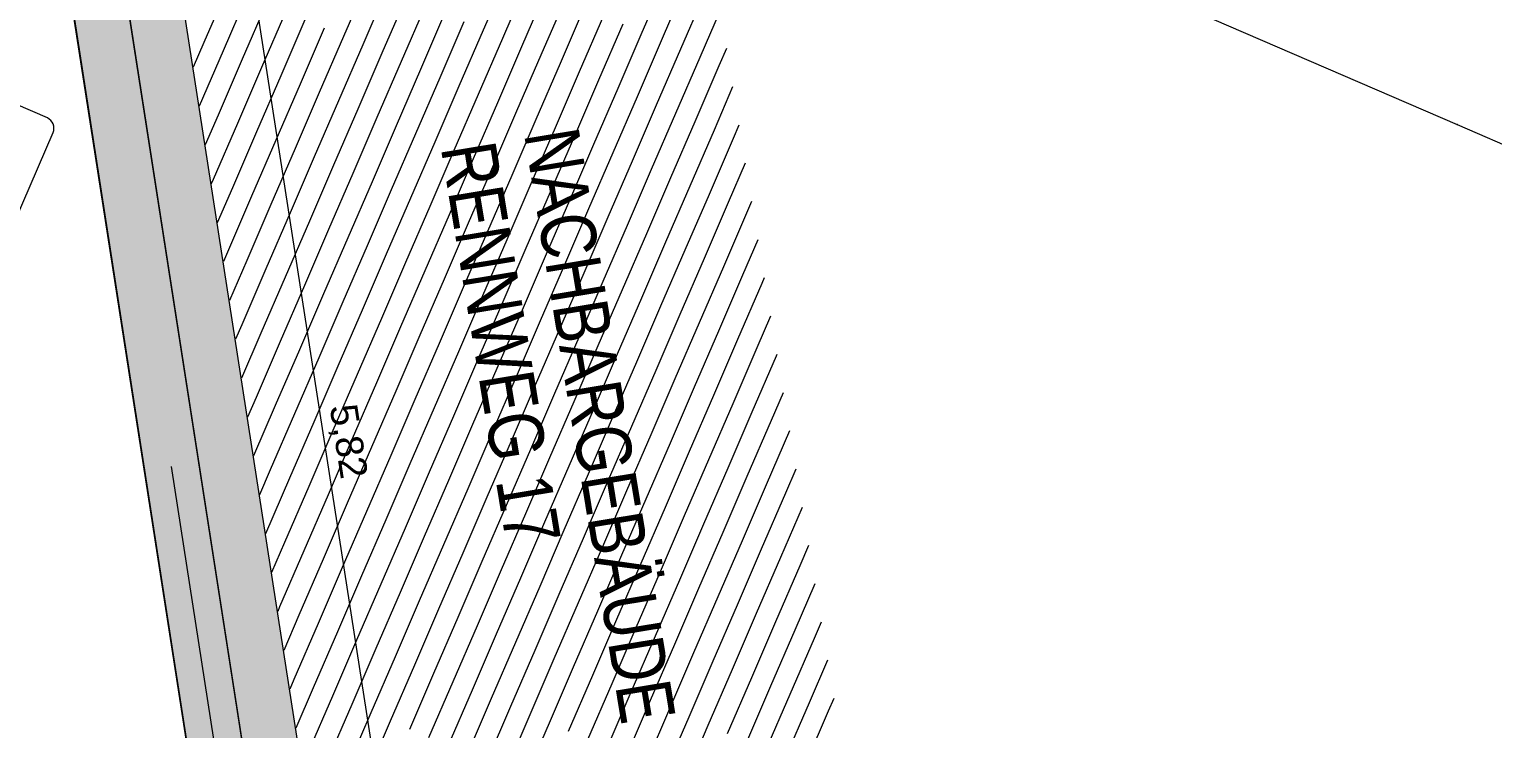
# Model space of a CAD drawing. Header units: millimetres. Extents: x 12535370 to 12575737, y 356204400 to 356234587.
# Drawn here: x 12556369 to 12561697, y 356209075 to 356211622 of the extents above; entities that cross this region are included whole.
import ezdxf
from ezdxf.enums import TextEntityAlignment as Align

# ---------------------------------------------------------------- set-up
doc = ezdxf.new("R2010")
doc.units = ezdxf.units.MM
doc.header["$MEASUREMENT"] = 0
doc.linetypes.add('Dot & Dashed', pattern=[6702.78, 3527.78, -1763.89, 0, -1411.11])
for name, color, linetype in [('New_015 Innenwände', 7, 'Continuous'), ('New_035 Decken', 7, 'Continuous'), ('New_080 Raumdefinitionen', 7, 'Continuous'), ('New_290 Raster _ Achsen', 7, 'Continuous'), ('New_GRUNDSTÜCKSGRENZE', 7, 'Continuous')]:
    doc.layers.add(name, color=color, linetype=linetype)
for name, color, linetype, lineweight in [('New_015 Innenwände_Pen_No__1', 7, 'Continuous', 13), ('New_015 Innenwände_Pen_No__3', 7, 'Continuous', 18), ('New_035 Decken_Pen_No__1', 7, 'Continuous', 13), ('New_065 Möbel Einrichtung_Pen_No__31', 7, 'Continuous', 13), ('New_255 Plangrafiken_Pen_No__1', 7, 'Continuous', 13), ('New_255 Plangrafiken_Pen_No__39', 8, 'Continuous', 13), ('New_290 Raster _ Achsen_Pen_No__108', 7, 'Continuous', 13), ('New_GRUNDSTÜCKSGRENZE_Pen_No__1', 7, 'Continuous', 13)]:
    doc.layers.add(name, color=color, linetype=linetype, lineweight=lineweight)
doc.styles.add('GENERATED_STYLE_1', font='arial.ttf')
doc.styles.add('GENERATED_STYLE_2', font='arial.ttf', dxfattribs={"width": 0.8})
doc.dimstyles.new('GENERATED_STYLE__1', dxfattribs={"dimtxt": 125, "dimasz": 47.5, "dimexe": 0.18, "dimexo": 2, "dimgap": 0, "dimtad": 1, "dimlfac": 0.001, "dimzin": 0, "dimdsep": 46, "dimtxsty": 'GENERATED_STYLE_1', "dimblk": 'ARROWHEAD_2', "dimblk1": 'ARROWHEAD_2', "dimblk2": 'ARROWHEAD_2', "dimcen": 0.09, "dimclrd": 7, "dimclre": 7, "dimclrt": 7, "dimadec": 0, "dimazin": 0, "dimtfac": 1, "dimtdec": 4, "dimtmove": 0, "dimatfit": 3, "dimfxl": 1, "dimtolj": 1, "dimtzin": 0, "dimarcsym": 0})
doc.dimstyles.new('GENERATED_STYLE__2', dxfattribs={"dimtxt": 100, "dimasz": 47.5, "dimexe": 0.18, "dimexo": 2, "dimgap": 0, "dimtad": 1, "dimlfac": 0.001, "dimzin": 0, "dimdsep": 46, "dimtxsty": 'GENERATED_STYLE_1', "dimblk": 'ARROWHEAD_2', "dimblk1": 'ARROWHEAD_2', "dimblk2": 'ARROWHEAD_2', "dimcen": 0.09, "dimclrd": 7, "dimclre": 7, "dimclrt": 7, "dimadec": 0, "dimazin": 0, "dimtfac": 1, "dimtdec": 4, "dimtmove": 0, "dimatfit": 3, "dimfxl": 1, "dimtolj": 1, "dimtzin": 0, "dimarcsym": 0})

# ---------------------------------------------------------------- blocks, each defined once
blk = doc.blocks.new('*X12', base_point=(12240439.2, 356160438.4))
at = {"layer": 'New_255 Plangrafiken_Pen_No__39', "color": 8, "linetype": 'Continuous', "lineweight": 13}
for p, q in [((12558109.1, 356211821.9), (12558021, 356211618)), ((12558109.1, 356211821.9), (12558021, 356211618)), ((12558687.6, 356211814), (12558599.5, 356211610.1)), ((12558687.6, 356211814), (12558599.5, 356211610.1)), ((12557092.3, 356211777.3), (12557004.2, 356211573.4)), ((12557092.3, 356211777.3), (12557004.2, 356211573.4)), ((12557600.7, 356211799.6), (12557512.6, 356211595.7)), ((12557600.7, 356211799.6), (12557512.6, 356211595.7)), ((12557670.8, 356211769.3), (12557582.7, 356211565.4)), ((12557670.8, 356211769.3), (12557582.7, 356211565.4)), ((12558179.2, 356211791.7), (12558091.1, 356211587.8)), ((12558179.2, 356211791.7), (12558091.1, 356211587.8)), ((12558249.2, 356211761.4), (12558161.1, 356211557.5)), ((12558249.2, 356211761.4), (12558161.1, 356211557.5)), ((12558757.6, 356211783.8), (12558669.6, 356211579.8)), ((12558757.6, 356211783.8), (12558669.6, 356211579.8)), ((12557162.3, 356211747), (12557074.3, 356211543.1)), ((12557162.3, 356211747), (12557074.3, 356211543.1)), ((12557232.4, 356211716.7), (12557144.3, 356211512.8)), ((12557232.4, 356211716.7), (12557144.3, 356211512.8)), ((12557740.8, 356211739.1), (12557652.7, 356211535.2)), ((12557740.8, 356211739.1), (12557652.7, 356211535.2)), ((12557810.9, 356211708.8), (12557722.8, 356211504.9)), ((12557810.9, 356211708.8), (12557722.8, 356211504.9)), ((12558319.3, 356211731.2), (12558231.2, 356211527.2)), ((12558319.3, 356211731.2), (12558231.2, 356211527.2)), ((12558827.7, 356211753.5), (12558739.6, 356211549.6)), ((12558827.7, 356211753.5), (12558739.6, 356211549.6)), ((12557302.5, 356211686.5), (12557214.4, 356211482.6)), ((12557302.5, 356211686.5), (12557214.4, 356211482.6)), ((12557372.5, 356211656.2), (12557284.4, 356211452.3)), ((12557372.5, 356211656.2), (12557284.4, 356211452.3)), ((12557880.9, 356211678.6), (12557792.8, 356211474.7)), ((12557880.9, 356211678.6), (12557792.8, 356211474.7)), ((12558389.3, 356211700.9), (12558301.3, 356211497)), ((12558389.3, 356211700.9), (12558301.3, 356211497)), ((12558459.4, 356211670.6), (12558371.3, 356211466.7)), ((12558459.4, 356211670.6), (12558371.3, 356211466.7)), ((12558883.6, 356211690.5), (12558809.7, 356211519.3)), ((12558883.6, 356211690.5), (12558809.7, 356211519.3)), ((12557442.6, 356211626), (12557354.5, 356211422.1)), ((12557442.6, 356211626), (12557354.5, 356211422.1)), ((12557951, 356211648.3), (12557862.9, 356211444.4)), ((12557951, 356211648.3), (12557862.9, 356211444.4)), ((12558021, 356211618), (12557932.9, 356211414.1)), ((12558021, 356211618), (12557932.9, 356211414.1)), ((12558529.4, 356211640.4), (12558441.4, 356211436.5)), ((12558529.4, 356211640.4), (12558441.4, 356211436.5)), ((12558599.5, 356211610.1), (12558511.4, 356211406.2)), ((12558599.5, 356211610.1), (12558511.4, 356211406.2)), ((12557004.2, 356211573.4), (12556965.5, 356211483.8)), ((12557004.2, 356211573.4), (12556965.5, 356211483.8)), ((12557512.6, 356211595.7), (12557424.5, 356211391.8)), ((12557512.6, 356211595.7), (12557424.5, 356211391.8)), ((12557582.7, 356211565.4), (12557494.6, 356211361.5)), ((12557582.7, 356211565.4), (12557494.6, 356211361.5)), ((12558091.1, 356211587.8), (12558003, 356211383.9)), ((12558091.1, 356211587.8), (12558003, 356211383.9)), ((12558161.1, 356211557.5), (12558073.1, 356211353.6)), ((12558161.1, 356211557.5), (12558073.1, 356211353.6)), ((12558669.6, 356211579.8), (12558581.5, 356211375.9)), ((12558669.6, 356211579.8), (12558581.5, 356211375.9)), ((12558739.6, 356211549.6), (12558651.5, 356211345.7)), ((12558739.6, 356211549.6), (12558651.5, 356211345.7)), ((12558906.6, 356211551.3), (12558879.7, 356211489.1)), ((12558906.6, 356211551.3), (12558879.7, 356211489.1)), ((12557074.3, 356211543.1), (12556987.5, 356211342.2)), ((12557074.3, 356211543.1), (12556987.5, 356211342.2)), ((12557144.3, 356211512.8), (12557056.2, 356211308.9)), ((12557144.3, 356211512.8), (12557056.2, 356211308.9)), ((12557652.7, 356211535.2), (12557564.6, 356211331.3)), ((12557652.7, 356211535.2), (12557564.6, 356211331.3)), ((12557722.8, 356211504.9), (12557634.7, 356211301)), ((12557722.8, 356211504.9), (12557634.7, 356211301)), ((12558231.2, 356211527.2), (12558143.1, 356211323.3)), ((12558231.2, 356211527.2), (12558143.1, 356211323.3)), ((12558301.3, 356211497), (12558213.2, 356211293.1)), ((12558301.3, 356211497), (12558213.2, 356211293.1)), ((12558809.7, 356211519.3), (12558721.6, 356211315.4)), ((12558809.7, 356211519.3), (12558721.6, 356211315.4)), ((12557214.4, 356211482.6), (12557126.3, 356211278.7)), ((12557214.4, 356211482.6), (12557126.3, 356211278.7)), ((12557284.4, 356211452.3), (12557196.3, 356211248.4)), ((12557284.4, 356211452.3), (12557196.3, 356211248.4)), ((12557792.8, 356211474.7), (12557704.8, 356211270.7)), ((12557792.8, 356211474.7), (12557704.8, 356211270.7)), ((12557862.9, 356211444.4), (12557774.8, 356211240.5)), ((12557862.9, 356211444.4), (12557774.8, 356211240.5)), ((12558371.3, 356211466.7), (12558283.2, 356211262.8)), ((12558371.3, 356211466.7), (12558283.2, 356211262.8)), ((12558879.7, 356211489.1), (12558791.6, 356211285.2)), ((12558879.7, 356211489.1), (12558791.6, 356211285.2)), ((12557354.5, 356211422.1), (12557266.4, 356211218.1)), ((12557354.5, 356211422.1), (12557266.4, 356211218.1)), ((12557424.5, 356211391.8), (12557336.4, 356211187.9)), ((12557424.5, 356211391.8), (12557336.4, 356211187.9)), ((12557932.9, 356211414.1), (12557844.9, 356211210.2)), ((12557932.9, 356211414.1), (12557844.9, 356211210.2)), ((12558003, 356211383.9), (12557914.9, 356211180)), ((12558003, 356211383.9), (12557914.9, 356211180)), ((12558441.4, 356211436.5), (12558353.3, 356211232.6)), ((12558441.4, 356211436.5), (12558353.3, 356211232.6)), ((12558511.4, 356211406.2), (12558423.3, 356211202.3)), ((12558511.4, 356211406.2), (12558423.3, 356211202.3)), ((12558929.6, 356211412.1), (12558861.7, 356211254.9)), ((12558929.6, 356211412.1), (12558861.7, 356211254.9)), ((12557494.6, 356211361.5), (12557406.5, 356211157.6)), ((12557494.6, 356211361.5), (12557406.5, 356211157.6)), ((12557564.6, 356211331.3), (12557476.6, 356211127.4)), ((12557564.6, 356211331.3), (12557476.6, 356211127.4)), ((12558073.1, 356211353.6), (12557985, 356211149.7)), ((12558073.1, 356211353.6), (12557985, 356211149.7)), ((12558581.5, 356211375.9), (12558493.4, 356211172)), ((12558581.5, 356211375.9), (12558493.4, 356211172)), ((12558651.5, 356211345.7), (12558563.4, 356211141.8)), ((12558651.5, 356211345.7), (12558563.4, 356211141.8)), ((12557056.2, 356211308.9), (12557009.5, 356211200.7)), ((12557056.2, 356211308.9), (12557009.5, 356211200.7)), ((12557126.3, 356211278.7), (12557038.2, 356211074.8)), ((12557126.3, 356211278.7), (12557038.2, 356211074.8)), ((12557634.7, 356211301), (12557546.6, 356211097.1)), ((12557634.7, 356211301), (12557546.6, 356211097.1)), ((12558143.1, 356211323.3), (12558055, 356211119.4)), ((12558143.1, 356211323.3), (12558055, 356211119.4)), ((12558213.2, 356211293.1), (12558125.1, 356211089.2)), ((12558213.2, 356211293.1), (12558125.1, 356211089.2)), ((12558721.6, 356211315.4), (12558633.5, 356211111.5)), ((12558721.6, 356211315.4), (12558633.5, 356211111.5)), ((12558791.6, 356211285.2), (12558703.5, 356211081.2)), ((12558791.6, 356211285.2), (12558703.5, 356211081.2)), ((12557196.3, 356211248.4), (12557108.3, 356211044.5)), ((12557196.3, 356211248.4), (12557108.3, 356211044.5)), ((12557704.8, 356211270.7), (12557616.7, 356211066.8)), ((12557704.8, 356211270.7), (12557616.7, 356211066.8)), ((12557774.8, 356211240.5), (12557686.7, 356211036.6)), ((12557774.8, 356211240.5), (12557686.7, 356211036.6)), ((12558283.2, 356211262.8), (12558195.1, 356211058.9)), ((12558283.2, 356211262.8), (12558195.1, 356211058.9)), ((12558353.3, 356211232.6), (12558265.2, 356211028.6)), ((12558353.3, 356211232.6), (12558265.2, 356211028.6)), ((12558861.7, 356211254.9), (12558773.6, 356211051)), ((12558861.7, 356211254.9), (12558773.6, 356211051)), ((12558931.7, 356211224.6), (12558843.7, 356211020.7)), ((12558931.7, 356211224.6), (12558843.7, 356211020.7)), ((12558952.6, 356211272.9), (12558931.7, 356211224.6)), ((12558952.6, 356211272.9), (12558931.7, 356211224.6)), ((12557266.4, 356211218.1), (12557178.3, 356211014.2)), ((12557266.4, 356211218.1), (12557178.3, 356211014.2)), ((12557336.4, 356211187.9), (12557248.4, 356210984)), ((12557336.4, 356211187.9), (12557248.4, 356210984)), ((12557844.9, 356211210.2), (12557756.8, 356211006.3)), ((12557844.9, 356211210.2), (12557756.8, 356211006.3)), ((12557914.9, 356211180), (12557826.8, 356210976)), ((12557914.9, 356211180), (12557826.8, 356210976)), ((12558423.3, 356211202.3), (12558335.2, 356210998.4)), ((12558423.3, 356211202.3), (12558335.2, 356210998.4)), ((12558493.4, 356211172), (12558405.3, 356210968.1)), ((12558493.4, 356211172), (12558405.3, 356210968.1)), ((12557406.5, 356211157.6), (12557318.4, 356210953.7)), ((12557406.5, 356211157.6), (12557318.4, 356210953.7)), ((12557476.6, 356211127.4), (12557388.5, 356210923.4)), ((12557476.6, 356211127.4), (12557388.5, 356210923.4)), ((12557985, 356211149.7), (12557896.9, 356210945.8)), ((12557985, 356211149.7), (12557896.9, 356210945.8)), ((12558055, 356211119.4), (12557966.9, 356210915.5)), ((12558055, 356211119.4), (12557966.9, 356210915.5)), ((12558563.4, 356211141.8), (12558475.4, 356210937.9)), ((12558563.4, 356211141.8), (12558475.4, 356210937.9)), ((12558975.6, 356211133.7), (12558913.7, 356210990.5)), ((12558975.6, 356211133.7), (12558913.7, 356210990.5)), ((12557038.2, 356211074.8), (12557031.4, 356211059.1)), ((12557038.2, 356211074.8), (12557031.4, 356211059.1)), ((12557546.6, 356211097.1), (12557458.5, 356210893.2)), ((12557546.6, 356211097.1), (12557458.5, 356210893.2)), ((12557616.7, 356211066.8), (12557528.6, 356210862.9)), ((12557616.7, 356211066.8), (12557528.6, 356210862.9)), ((12558125.1, 356211089.2), (12558037, 356210885.3)), ((12558125.1, 356211089.2), (12558037, 356210885.3)), ((12558633.5, 356211111.5), (12558545.4, 356210907.6)), ((12558633.5, 356211111.5), (12558545.4, 356210907.6)), ((12558703.5, 356211081.2), (12558615.5, 356210877.3)), ((12558703.5, 356211081.2), (12558615.5, 356210877.3)), ((12557108.3, 356211044.5), (12557053.4, 356210917.5)), ((12557108.3, 356211044.5), (12557053.4, 356210917.5)), ((12557178.3, 356211014.2), (12557090.2, 356210810.3)), ((12557178.3, 356211014.2), (12557090.2, 356210810.3)), ((12557686.7, 356211036.6), (12557598.6, 356210832.7)), ((12557686.7, 356211036.6), (12557598.6, 356210832.7)), ((12558195.1, 356211058.9), (12558107, 356210855)), ((12558195.1, 356211058.9), (12558107, 356210855)), ((12558265.2, 356211028.6), (12558177.1, 356210824.7)), ((12558265.2, 356211028.6), (12558177.1, 356210824.7)), ((12558773.6, 356211051), (12558685.5, 356210847.1)), ((12558773.6, 356211051), (12558685.5, 356210847.1)), ((12558843.7, 356211020.7), (12558755.6, 356210816.8)), ((12558843.7, 356211020.7), (12558755.6, 356210816.8)), ((12557248.4, 356210984), (12557160.3, 356210780.1)), ((12557248.4, 356210984), (12557160.3, 356210780.1)), ((12557756.8, 356211006.3), (12557668.7, 356210802.4)), ((12557756.8, 356211006.3), (12557668.7, 356210802.4)), ((12557826.8, 356210976), (12557738.7, 356210772.1)), ((12557826.8, 356210976), (12557738.7, 356210772.1)), ((12558335.2, 356210998.4), (12558247.2, 356210794.5)), ((12558335.2, 356210998.4), (12558247.2, 356210794.5)), ((12558405.3, 356210968.1), (12558317.2, 356210764.2)), ((12558405.3, 356210968.1), (12558317.2, 356210764.2)), ((12558913.7, 356210990.5), (12558825.6, 356210786.5)), ((12558913.7, 356210990.5), (12558825.6, 356210786.5)), ((12558983.8, 356210960.2), (12558895.7, 356210756.3)), ((12558983.8, 356210960.2), (12558895.7, 356210756.3)), ((12558998.6, 356210994.5), (12558983.8, 356210960.2)), ((12558998.6, 356210994.5), (12558983.8, 356210960.2)), ((12557318.4, 356210953.7), (12557230.3, 356210749.8)), ((12557318.4, 356210953.7), (12557230.3, 356210749.8)), ((12557388.5, 356210923.4), (12557300.4, 356210719.5)), ((12557388.5, 356210923.4), (12557300.4, 356210719.5)), ((12557896.9, 356210945.8), (12557808.8, 356210741.9)), ((12557896.9, 356210945.8), (12557808.8, 356210741.9)), ((12557966.9, 356210915.5), (12557878.9, 356210711.6)), ((12557966.9, 356210915.5), (12557878.9, 356210711.6)), ((12558475.4, 356210937.9), (12558387.3, 356210733.9)), ((12558475.4, 356210937.9), (12558387.3, 356210733.9)), ((12558545.4, 356210907.6), (12558457.3, 356210703.7)), ((12558545.4, 356210907.6), (12558457.3, 356210703.7)), ((12557458.5, 356210893.2), (12557370.4, 356210689.3)), ((12557458.5, 356210893.2), (12557370.4, 356210689.3)), ((12557528.6, 356210862.9), (12557440.5, 356210659)), ((12557528.6, 356210862.9), (12557440.5, 356210659)), ((12558037, 356210885.3), (12557948.9, 356210681.3)), ((12558037, 356210885.3), (12557948.9, 356210681.3)), ((12558107, 356210855), (12558019, 356210651.1)), ((12558107, 356210855), (12558019, 356210651.1)), ((12558615.5, 356210877.3), (12558527.4, 356210673.4)), ((12558615.5, 356210877.3), (12558527.4, 356210673.4)), ((12559021.6, 356210855.3), (12558965.7, 356210726)), ((12559021.6, 356210855.3), (12558965.7, 356210726)), ((12557090.2, 356210810.3), (12557075.4, 356210776)), ((12557090.2, 356210810.3), (12557075.4, 356210776)), ((12557598.6, 356210832.7), (12557510.5, 356210628.7)), ((12557598.6, 356210832.7), (12557510.5, 356210628.7)), ((12557668.7, 356210802.4), (12557580.6, 356210598.5)), ((12557668.7, 356210802.4), (12557580.6, 356210598.5)), ((12558177.1, 356210824.7), (12558089, 356210620.8)), ((12558177.1, 356210824.7), (12558089, 356210620.8)), ((12558685.5, 356210847.1), (12558597.4, 356210643.2)), ((12558685.5, 356210847.1), (12558597.4, 356210643.2)), ((12558755.6, 356210816.8), (12558667.5, 356210612.9)), ((12558755.6, 356210816.8), (12558667.5, 356210612.9)), ((12557160.3, 356210780.1), (12557097.4, 356210634.4)), ((12557160.3, 356210780.1), (12557097.4, 356210634.4)), ((12557230.3, 356210749.8), (12557142.2, 356210545.9)), ((12557230.3, 356210749.8), (12557142.2, 356210545.9)), ((12557738.7, 356210772.1), (12557650.7, 356210568.2)), ((12557738.7, 356210772.1), (12557650.7, 356210568.2)), ((12558247.2, 356210794.5), (12558159.1, 356210590.6)), ((12558247.2, 356210794.5), (12558159.1, 356210590.6)), ((12558317.2, 356210764.2), (12558229.1, 356210560.3)), ((12558317.2, 356210764.2), (12558229.1, 356210560.3)), ((12558825.6, 356210786.5), (12558737.5, 356210582.6)), ((12558825.6, 356210786.5), (12558737.5, 356210582.6)), ((12558895.7, 356210756.3), (12558807.6, 356210552.4)), ((12558895.7, 356210756.3), (12558807.6, 356210552.4)), ((12557300.4, 356210719.5), (12557212.3, 356210515.6)), ((12557300.4, 356210719.5), (12557212.3, 356210515.6)), ((12557808.8, 356210741.9), (12557720.7, 356210538)), ((12557808.8, 356210741.9), (12557720.7, 356210538)), ((12557878.9, 356210711.6), (12557790.8, 356210507.7)), ((12557878.9, 356210711.6), (12557790.8, 356210507.7)), ((12558387.3, 356210733.9), (12558299.2, 356210530)), ((12558387.3, 356210733.9), (12558299.2, 356210530)), ((12558457.3, 356210703.7), (12558369.2, 356210499.8)), ((12558457.3, 356210703.7), (12558369.2, 356210499.8)), ((12558965.7, 356210726), (12558877.6, 356210522.1)), ((12558965.7, 356210726), (12558877.6, 356210522.1)), ((12559035.8, 356210695.8), (12558947.7, 356210491.8)), ((12559035.8, 356210695.8), (12558947.7, 356210491.8)), ((12559044.6, 356210716.1), (12559035.8, 356210695.8)), ((12559044.6, 356210716.1), (12559035.8, 356210695.8)), ((12557370.4, 356210689.3), (12557282.4, 356210485.4)), ((12557370.4, 356210689.3), (12557282.4, 356210485.4)), ((12557440.5, 356210659), (12557352.4, 356210455.1)), ((12557440.5, 356210659), (12557352.4, 356210455.1)), ((12557948.9, 356210681.3), (12557860.8, 356210477.4)), ((12557948.9, 356210681.3), (12557860.8, 356210477.4)), ((12558019, 356210651.1), (12557930.9, 356210447.2)), ((12558019, 356210651.1), (12557930.9, 356210447.2)), ((12558527.4, 356210673.4), (12558439.3, 356210469.5)), ((12558527.4, 356210673.4), (12558439.3, 356210469.5)), ((12558597.4, 356210643.2), (12558509.3, 356210439.2)), ((12558597.4, 356210643.2), (12558509.3, 356210439.2)), ((12557510.5, 356210628.7), (12557422.5, 356210424.8)), ((12557510.5, 356210628.7), (12557422.5, 356210424.8)), ((12557580.6, 356210598.5), (12557492.5, 356210394.6)), ((12557580.6, 356210598.5), (12557492.5, 356210394.6)), ((12558089, 356210620.8), (12558000.9, 356210416.9)), ((12558089, 356210620.8), (12558000.9, 356210416.9)), ((12558159.1, 356210590.6), (12558071, 356210386.6)), ((12558159.1, 356210590.6), (12558071, 356210386.6)), ((12558667.5, 356210612.9), (12558579.4, 356210409)), ((12558667.5, 356210612.9), (12558579.4, 356210409)), ((12557142.2, 356210545.9), (12557119.3, 356210492.9)), ((12557142.2, 356210545.9), (12557119.3, 356210492.9)), ((12557650.7, 356210568.2), (12557562.6, 356210364.3)), ((12557650.7, 356210568.2), (12557562.6, 356210364.3)), ((12557720.7, 356210538), (12557632.6, 356210334)), ((12557720.7, 356210538), (12557632.6, 356210334)), ((12558229.1, 356210560.3), (12558141, 356210356.4)), ((12558229.1, 356210560.3), (12558141, 356210356.4)), ((12558737.5, 356210582.6), (12558649.5, 356210378.7)), ((12558737.5, 356210582.6), (12558649.5, 356210378.7)), ((12558807.6, 356210552.4), (12558719.5, 356210348.5)), ((12558807.6, 356210552.4), (12558719.5, 356210348.5)), ((12559067.6, 356210576.9), (12559017.8, 356210461.6)), ((12559067.6, 356210576.9), (12559017.8, 356210461.6)), ((12557212.3, 356210515.6), (12557141.3, 356210351.3)), ((12557212.3, 356210515.6), (12557141.3, 356210351.3)), ((12557282.4, 356210485.4), (12557194.3, 356210281.4)), ((12557282.4, 356210485.4), (12557194.3, 356210281.4)), ((12557790.8, 356210507.7), (12557702.7, 356210303.8)), ((12557790.8, 356210507.7), (12557702.7, 356210303.8)), ((12558299.2, 356210530), (12558211.1, 356210326.1)), ((12558299.2, 356210530), (12558211.1, 356210326.1)), ((12558369.2, 356210499.8), (12558281.1, 356210295.9)), ((12558369.2, 356210499.8), (12558281.1, 356210295.9)), ((12558877.6, 356210522.1), (12558789.6, 356210318.2)), ((12558877.6, 356210522.1), (12558789.6, 356210318.2)), ((12558947.7, 356210491.8), (12558859.6, 356210287.9)), ((12558947.7, 356210491.8), (12558859.6, 356210287.9)), ((12557352.4, 356210455.1), (12557264.3, 356210251.2)), ((12557352.4, 356210455.1), (12557264.3, 356210251.2)), ((12557422.5, 356210424.8), (12557334.4, 356210220.9)), ((12557422.5, 356210424.8), (12557334.4, 356210220.9)), ((12557860.8, 356210477.4), (12557772.7, 356210273.5)), ((12557860.8, 356210477.4), (12557772.7, 356210273.5)), ((12557930.9, 356210447.2), (12557842.8, 356210243.3)), ((12557930.9, 356210447.2), (12557842.8, 356210243.3)), ((12558439.3, 356210469.5), (12558351.2, 356210265.6)), ((12558439.3, 356210469.5), (12558351.2, 356210265.6)), ((12558509.3, 356210439.2), (12558421.3, 356210235.3)), ((12558509.3, 356210439.2), (12558421.3, 356210235.3)), ((12559017.8, 356210461.6), (12558929.7, 356210257.7)), ((12559017.8, 356210461.6), (12558929.7, 356210257.7)), ((12559087.8, 356210431.3), (12558999.7, 356210227.4)), ((12559087.8, 356210431.3), (12558999.7, 356210227.4)), ((12559090.6, 356210437.7), (12559087.8, 356210431.3)), ((12559090.6, 356210437.7), (12559087.8, 356210431.3)), ((12557492.5, 356210394.6), (12557404.4, 356210190.7)), ((12557492.5, 356210394.6), (12557404.4, 356210190.7)), ((12558000.9, 356210416.9), (12557912.8, 356210213)), ((12558000.9, 356210416.9), (12557912.8, 356210213)), ((12558071, 356210386.6), (12557982.9, 356210182.7)), ((12558071, 356210386.6), (12557982.9, 356210182.7)), ((12558579.4, 356210409), (12558491.3, 356210205.1)), ((12558579.4, 356210409), (12558491.3, 356210205.1)), ((12558649.5, 356210378.7), (12558561.4, 356210174.8)), ((12558649.5, 356210378.7), (12558561.4, 356210174.8)), ((12557562.6, 356210364.3), (12557474.5, 356210160.4)), ((12557562.6, 356210364.3), (12557474.5, 356210160.4)), ((12557632.6, 356210334), (12557544.5, 356210130.1)), ((12557632.6, 356210334), (12557544.5, 356210130.1)), ((12558141, 356210356.4), (12558053, 356210152.5)), ((12558141, 356210356.4), (12558053, 356210152.5)), ((12558211.1, 356210326.1), (12558123, 356210122.2)), ((12558211.1, 356210326.1), (12558123, 356210122.2)), ((12558719.5, 356210348.5), (12558631.4, 356210144.5)), ((12558719.5, 356210348.5), (12558631.4, 356210144.5)), ((12558789.6, 356210318.2), (12558701.5, 356210114.3)), ((12558789.6, 356210318.2), (12558701.5, 356210114.3)), ((12557194.3, 356210281.4), (12557163.3, 356210209.7)), ((12557194.3, 356210281.4), (12557163.3, 356210209.7)), ((12557702.7, 356210303.8), (12557614.6, 356210099.9)), ((12557702.7, 356210303.8), (12557614.6, 356210099.9)), ((12557772.7, 356210273.5), (12557684.6, 356210069.6)), ((12557772.7, 356210273.5), (12557684.6, 356210069.6)), ((12558281.1, 356210295.9), (12558193.1, 356210091.9)), ((12558281.1, 356210295.9), (12558193.1, 356210091.9)), ((12558351.2, 356210265.6), (12558263.1, 356210061.7)), ((12558351.2, 356210265.6), (12558263.1, 356210061.7)), ((12558859.6, 356210287.9), (12558771.5, 356210084)), ((12558859.6, 356210287.9), (12558771.5, 356210084)), ((12559113.6, 356210298.5), (12559069.8, 356210197.1)), ((12559113.6, 356210298.5), (12559069.8, 356210197.1)), ((12557264.3, 356210251.2), (12557185.3, 356210068.2)), ((12557264.3, 356210251.2), (12557185.3, 356210068.2)), ((12557334.4, 356210220.9), (12557246.3, 356210017)), ((12557334.4, 356210220.9), (12557246.3, 356210017)), ((12557842.8, 356210243.3), (12557754.7, 356210039.3)), ((12557842.8, 356210243.3), (12557754.7, 356210039.3)), ((12557912.8, 356210213), (12557824.8, 356210009.1)), ((12557912.8, 356210213), (12557824.8, 356210009.1)), ((12558421.3, 356210235.3), (12558333.2, 356210031.4)), ((12558421.3, 356210235.3), (12558333.2, 356210031.4)), ((12558929.7, 356210257.7), (12558841.6, 356210053.8)), ((12558929.7, 356210257.7), (12558841.6, 356210053.8)), ((12558999.7, 356210227.4), (12558911.6, 356210023.5)), ((12558999.7, 356210227.4), (12558911.6, 356210023.5)), ((12557404.4, 356210190.7), (12557316.3, 356209986.7)), ((12557404.4, 356210190.7), (12557316.3, 356209986.7)), ((12557474.5, 356210160.4), (12557386.4, 356209956.5)), ((12557474.5, 356210160.4), (12557386.4, 356209956.5)), ((12557982.9, 356210182.7), (12557894.8, 356209978.8)), ((12557982.9, 356210182.7), (12557894.8, 356209978.8)), ((12558491.3, 356210205.1), (12558403.2, 356210001.2)), ((12558491.3, 356210205.1), (12558403.2, 356210001.2)), ((12558561.4, 356210174.8), (12558473.3, 356209970.9)), ((12558561.4, 356210174.8), (12558473.3, 356209970.9)), ((12559069.8, 356210197.1), (12558981.7, 356209993.2)), ((12559069.8, 356210197.1), (12558981.7, 356209993.2)), ((12559136.6, 356210159.3), (12559051.7, 356209963)), ((12559136.6, 356210159.3), (12559051.7, 356209963)), ((12557544.5, 356210130.1), (12557456.5, 356209926.2)), ((12557544.5, 356210130.1), (12557456.5, 356209926.2)), ((12558053, 356210152.5), (12557964.9, 356209948.6)), ((12558053, 356210152.5), (12557964.9, 356209948.6)), ((12558123, 356210122.2), (12558034.9, 356209918.3)), ((12558123, 356210122.2), (12558034.9, 356209918.3)), ((12558631.4, 356210144.5), (12558543.3, 356209940.6)), ((12558631.4, 356210144.5), (12558543.3, 356209940.6)), ((12558701.5, 356210114.3), (12558613.4, 356209910.4)), ((12558701.5, 356210114.3), (12558613.4, 356209910.4)), ((12557614.6, 356210099.9), (12557526.5, 356209896)), ((12557614.6, 356210099.9), (12557526.5, 356209896)), ((12557684.6, 356210069.6), (12557596.6, 356209865.7)), ((12557684.6, 356210069.6), (12557596.6, 356209865.7)), ((12558193.1, 356210091.9), (12558105, 356209888)), ((12558193.1, 356210091.9), (12558105, 356209888)), ((12558263.1, 356210061.7), (12558175, 356209857.8)), ((12558263.1, 356210061.7), (12558175, 356209857.8)), ((12558771.5, 356210084), (12558683.4, 356209880.1)), ((12558771.5, 356210084), (12558683.4, 356209880.1)), ((12558841.6, 356210053.8), (12558753.5, 356209849.8)), ((12558841.6, 356210053.8), (12558753.5, 356209849.8)), ((12557246.3, 356210017), (12557207.2, 356209926.6)), ((12557246.3, 356210017), (12557207.2, 356209926.6)), ((12557754.7, 356210039.3), (12557666.6, 356209835.4)), ((12557754.7, 356210039.3), (12557666.6, 356209835.4)), ((12557824.8, 356210009.1), (12557736.7, 356209805.2)), ((12557824.8, 356210009.1), (12557736.7, 356209805.2)), ((12558333.2, 356210031.4), (12558245.1, 356209827.5)), ((12558333.2, 356210031.4), (12558245.1, 356209827.5)), ((12558403.2, 356210001.2), (12558315.1, 356209797.3)), ((12558403.2, 356210001.2), (12558315.1, 356209797.3)), ((12558911.6, 356210023.5), (12558823.6, 356209819.6)), ((12558911.6, 356210023.5), (12558823.6, 356209819.6)), ((12559159.6, 356210020.1), (12559121.8, 356209932.7)), ((12559159.6, 356210020.1), (12559121.8, 356209932.7)), ((12557316.3, 356209986.7), (12557229.2, 356209785)), ((12557316.3, 356209986.7), (12557229.2, 356209785)), ((12557386.4, 356209956.5), (12557298.3, 356209752.6)), ((12557386.4, 356209956.5), (12557298.3, 356209752.6)), ((12557894.8, 356209978.8), (12557806.7, 356209774.9)), ((12557894.8, 356209978.8), (12557806.7, 356209774.9)), ((12557964.9, 356209948.6), (12557876.8, 356209744.7)), ((12557964.9, 356209948.6), (12557876.8, 356209744.7)), ((12558473.3, 356209970.9), (12558385.2, 356209767)), ((12558473.3, 356209970.9), (12558385.2, 356209767)), ((12558981.7, 356209993.2), (12558893.6, 356209789.3)), ((12558981.7, 356209993.2), (12558893.6, 356209789.3)), ((12559051.7, 356209963), (12558963.7, 356209759.1)), ((12559051.7, 356209963), (12558963.7, 356209759.1)), ((12557456.5, 356209926.2), (12557368.4, 356209722.3)), ((12557456.5, 356209926.2), (12557368.4, 356209722.3)), ((12557526.5, 356209896), (12557438.4, 356209692.1)), ((12557526.5, 356209896), (12557438.4, 356209692.1)), ((12558034.9, 356209918.3), (12557946.8, 356209714.4)), ((12558034.9, 356209918.3), (12557946.8, 356209714.4)), ((12558543.3, 356209940.6), (12558455.2, 356209736.7)), ((12558543.3, 356209940.6), (12558455.2, 356209736.7)), ((12558613.4, 356209910.4), (12558525.3, 356209706.5)), ((12558613.4, 356209910.4), (12558525.3, 356209706.5)), ((12559121.8, 356209932.7), (12559033.7, 356209728.8)), ((12559121.8, 356209932.7), (12559033.7, 356209728.8)), ((12557596.6, 356209865.7), (12557508.5, 356209661.8)), ((12557596.6, 356209865.7), (12557508.5, 356209661.8)), ((12558105, 356209888), (12558016.9, 356209684.1)), ((12558105, 356209888), (12558016.9, 356209684.1)), ((12558175, 356209857.8), (12558086.9, 356209653.9)), ((12558175, 356209857.8), (12558086.9, 356209653.9)), ((12558683.4, 356209880.1), (12558595.4, 356209676.2)), ((12558683.4, 356209880.1), (12558595.4, 356209676.2)), ((12558753.5, 356209849.8), (12558665.4, 356209645.9)), ((12558753.5, 356209849.8), (12558665.4, 356209645.9)), ((12559182.6, 356209880.9), (12559103.8, 356209698.5)), ((12559182.6, 356209880.9), (12559103.8, 356209698.5)), ((12557666.6, 356209835.4), (12557578.5, 356209631.5)), ((12557666.6, 356209835.4), (12557578.5, 356209631.5)), ((12557736.7, 356209805.2), (12557648.6, 356209601.3)), ((12557736.7, 356209805.2), (12557648.6, 356209601.3)), ((12558245.1, 356209827.5), (12558157, 356209623.6)), ((12558245.1, 356209827.5), (12558157, 356209623.6)), ((12558315.1, 356209797.3), (12558227.1, 356209593.3)), ((12558315.1, 356209797.3), (12558227.1, 356209593.3)), ((12558823.6, 356209819.6), (12558735.5, 356209615.7)), ((12558823.6, 356209819.6), (12558735.5, 356209615.7)), ((12558893.6, 356209789.3), (12558805.5, 356209585.4)), ((12558893.6, 356209789.3), (12558805.5, 356209585.4)), ((12557298.3, 356209752.6), (12557251.2, 356209643.5)), ((12557298.3, 356209752.6), (12557251.2, 356209643.5)), ((12557806.7, 356209774.9), (12557718.6, 356209571)), ((12557806.7, 356209774.9), (12557718.6, 356209571)), ((12557876.8, 356209744.7), (12557788.7, 356209540.7)), ((12557876.8, 356209744.7), (12557788.7, 356209540.7)), ((12558385.2, 356209767), (12558297.1, 356209563.1)), ((12558385.2, 356209767), (12558297.1, 356209563.1)), ((12558455.2, 356209736.7), (12558367.2, 356209532.8)), ((12558455.2, 356209736.7), (12558367.2, 356209532.8)), ((12558963.7, 356209759.1), (12558875.6, 356209555.2)), ((12558963.7, 356209759.1), (12558875.6, 356209555.2)), ((12559205.5, 356209741.7), (12559173.8, 356209668.3)), ((12559205.5, 356209741.7), (12559173.8, 356209668.3)), ((12557368.4, 356209722.3), (12557280.3, 356209518.4)), ((12557368.4, 356209722.3), (12557280.3, 356209518.4)), ((12557438.4, 356209692.1), (12557350.3, 356209488.1)), ((12557438.4, 356209692.1), (12557350.3, 356209488.1)), ((12557946.8, 356209714.4), (12557858.7, 356209510.5)), ((12557946.8, 356209714.4), (12557858.7, 356209510.5)), ((12558016.9, 356209684.1), (12557928.8, 356209480.2)), ((12558016.9, 356209684.1), (12557928.8, 356209480.2)), ((12558525.3, 356209706.5), (12558437.2, 356209502.6)), ((12558525.3, 356209706.5), (12558437.2, 356209502.6)), ((12559033.7, 356209728.8), (12558945.6, 356209524.9)), ((12559033.7, 356209728.8), (12558945.6, 356209524.9)), ((12559103.8, 356209698.5), (12559015.7, 356209494.6)), ((12559103.8, 356209698.5), (12559015.7, 356209494.6)), ((12557508.5, 356209661.8), (12557420.4, 356209457.9)), ((12557508.5, 356209661.8), (12557420.4, 356209457.9)), ((12557578.5, 356209631.5), (12557490.4, 356209427.6)), ((12557578.5, 356209631.5), (12557490.4, 356209427.6)), ((12558086.9, 356209653.9), (12557998.9, 356209450)), ((12558086.9, 356209653.9), (12557998.9, 356209450)), ((12558595.4, 356209676.2), (12558507.3, 356209472.3)), ((12558595.4, 356209676.2), (12558507.3, 356209472.3)), ((12558665.4, 356209645.9), (12558577.3, 356209442)), ((12558665.4, 356209645.9), (12558577.3, 356209442)), ((12559173.8, 356209668.3), (12559085.7, 356209464.4)), ((12559173.8, 356209668.3), (12559085.7, 356209464.4)), ((12557648.6, 356209601.3), (12557560.5, 356209397.4)), ((12557648.6, 356209601.3), (12557560.5, 356209397.4)), ((12558157, 356209623.6), (12558068.9, 356209419.7)), ((12558157, 356209623.6), (12558068.9, 356209419.7)), ((12558227.1, 356209593.3), (12558139, 356209389.4)), ((12558227.1, 356209593.3), (12558139, 356209389.4)), ((12558735.5, 356209615.7), (12558647.4, 356209411.8)), ((12558735.5, 356209615.7), (12558647.4, 356209411.8)), ((12558805.5, 356209585.4), (12558717.4, 356209381.5)), ((12558805.5, 356209585.4), (12558717.4, 356209381.5)), ((12559228.5, 356209602.5), (12559155.8, 356209434.1)), ((12559228.5, 356209602.5), (12559155.8, 356209434.1)), ((12557718.6, 356209571), (12557630.6, 356209367.1)), ((12557718.6, 356209571), (12557630.6, 356209367.1)), ((12557788.7, 356209540.7), (12557700.6, 356209336.8)), ((12557788.7, 356209540.7), (12557700.6, 356209336.8)), ((12558297.1, 356209563.1), (12558209, 356209359.2)), ((12558297.1, 356209563.1), (12558209, 356209359.2)), ((12558367.2, 356209532.8), (12558279.1, 356209328.9)), ((12558367.2, 356209532.8), (12558279.1, 356209328.9)), ((12558875.6, 356209555.2), (12558787.5, 356209351.2)), ((12558875.6, 356209555.2), (12558787.5, 356209351.2)), ((12558945.6, 356209524.9), (12558857.5, 356209321)), ((12558945.6, 356209524.9), (12558857.5, 356209321)), ((12557280.3, 356209518.4), (12557273.2, 356209501.9)), ((12557280.3, 356209518.4), (12557273.2, 356209501.9)), ((12557350.3, 356209488.1), (12557295.1, 356209360.3)), ((12557350.3, 356209488.1), (12557295.1, 356209360.3)), ((12557858.7, 356209510.5), (12557770.7, 356209306.6)), ((12557858.7, 356209510.5), (12557770.7, 356209306.6)), ((12557928.8, 356209480.2), (12557840.7, 356209276.3)), ((12557928.8, 356209480.2), (12557840.7, 356209276.3)), ((12558437.2, 356209502.6), (12558349.1, 356209298.6)), ((12558437.2, 356209502.6), (12558349.1, 356209298.6)), ((12558507.3, 356209472.3), (12558419.2, 356209268.4)), ((12558507.3, 356209472.3), (12558419.2, 356209268.4)), ((12559015.7, 356209494.6), (12558927.6, 356209290.7)), ((12559015.7, 356209494.6), (12558927.6, 356209290.7)), ((12557420.4, 356209457.9), (12557332.3, 356209254)), ((12557420.4, 356209457.9), (12557332.3, 356209254)), ((12557490.4, 356209427.6), (12557402.4, 356209223.7)), ((12557490.4, 356209427.6), (12557402.4, 356209223.7)), ((12557998.9, 356209450), (12557910.8, 356209246)), ((12557998.9, 356209450), (12557910.8, 356209246)), ((12558068.9, 356209419.7), (12557980.8, 356209215.8)), ((12558068.9, 356209419.7), (12557980.8, 356209215.8)), ((12558577.3, 356209442), (12558489.2, 356209238.1)), ((12558577.3, 356209442), (12558489.2, 356209238.1)), ((12559085.7, 356209464.4), (12558997.7, 356209260.5)), ((12559085.7, 356209464.4), (12558997.7, 356209260.5)), ((12559155.8, 356209434.1), (12559067.7, 356209230.2)), ((12559155.8, 356209434.1), (12559067.7, 356209230.2)), ((12559251.5, 356209463.3), (12559225.8, 356209403.8)), ((12559251.5, 356209463.3), (12559225.8, 356209403.8)), ((12557560.5, 356209397.4), (12557472.4, 356209193.4)), ((12557560.5, 356209397.4), (12557472.4, 356209193.4)), ((12557630.6, 356209367.1), (12557542.5, 356209163.2)), ((12557630.6, 356209367.1), (12557542.5, 356209163.2)), ((12558139, 356209389.4), (12558050.9, 356209185.5)), ((12558139, 356209389.4), (12558050.9, 356209185.5)), ((12558209, 356209359.2), (12558120.9, 356209155.3)), ((12558209, 356209359.2), (12558120.9, 356209155.3)), ((12558647.4, 356209411.8), (12558559.3, 356209207.9)), ((12558647.4, 356209411.8), (12558559.3, 356209207.9)), ((12558717.4, 356209381.5), (12558629.3, 356209177.6)), ((12558717.4, 356209381.5), (12558629.3, 356209177.6)), ((12559225.8, 356209403.8), (12559137.8, 356209199.9)), ((12559225.8, 356209403.8), (12559137.8, 356209199.9)), ((12557700.6, 356209336.8), (12557612.5, 356209132.9)), ((12557700.6, 356209336.8), (12557612.5, 356209132.9)), ((12557770.7, 356209306.6), (12557682.6, 356209102.7)), ((12557770.7, 356209306.6), (12557682.6, 356209102.7)), ((12558279.1, 356209328.9), (12558191, 356209125)), ((12558279.1, 356209328.9), (12558191, 356209125)), ((12558787.5, 356209351.2), (12558699.4, 356209147.3)), ((12558787.5, 356209351.2), (12558699.4, 356209147.3)), ((12558857.5, 356209321), (12558769.5, 356209117.1)), ((12558857.5, 356209321), (12558769.5, 356209117.1)), ((12559274.5, 356209324.1), (12559207.8, 356209169.7)), ((12559274.5, 356209324.1), (12559207.8, 356209169.7)), ((12557332.3, 356209254), (12557317.1, 356209218.8)), ((12557332.3, 356209254), (12557317.1, 356209218.8)), ((12557840.7, 356209276.3), (12557752.6, 356209072.4)), ((12557840.7, 356209276.3), (12557752.6, 356209072.4)), ((12558349.1, 356209298.6), (12558261, 356209094.7)), ((12558349.1, 356209298.6), (12558261, 356209094.7)), ((12558419.2, 356209268.4), (12558331.1, 356209064.5)), ((12558419.2, 356209268.4), (12558331.1, 356209064.5)), ((12558927.6, 356209290.7), (12558839.5, 356209086.8)), ((12558927.6, 356209290.7), (12558839.5, 356209086.8)), ((12558997.7, 356209260.5), (12558909.6, 356209056.5)), ((12558997.7, 356209260.5), (12558909.6, 356209056.5)), ((12557402.4, 356209223.7), (12557339.1, 356209077.2)), ((12557402.4, 356209223.7), (12557339.1, 356209077.2)), ((12557910.8, 356209246), (12557822.7, 356209042.1)), ((12557910.8, 356209246), (12557822.7, 356209042.1)), ((12557980.8, 356209215.8), (12557892.7, 356209011.9)), ((12557980.8, 356209215.8), (12557892.7, 356209011.9)), ((12558489.2, 356209238.1), (12558401.2, 356209034.2)), ((12558489.2, 356209238.1), (12558401.2, 356209034.2)), ((12558559.3, 356209207.9), (12558471.2, 356209003.9)), ((12558559.3, 356209207.9), (12558471.2, 356209003.9)), ((12559067.7, 356209230.2), (12558979.6, 356209026.3)), ((12559067.7, 356209230.2), (12558979.6, 356209026.3)), ((12559137.8, 356209199.9), (12559049.7, 356208996)), ((12559137.8, 356209199.9), (12559049.7, 356208996)), ((12557472.4, 356209193.4), (12557384.3, 356208989.5)), ((12557472.4, 356209193.4), (12557384.3, 356208989.5)), ((12557542.5, 356209163.2), (12557454.4, 356208959.3)), ((12557542.5, 356209163.2), (12557454.4, 356208959.3)), ((12558050.9, 356209185.5), (12557962.8, 356208981.6)), ((12558050.9, 356209185.5), (12557962.8, 356208981.6)), ((12558120.9, 356209155.3), (12558032.8, 356208951.3)), ((12558120.9, 356209155.3), (12558032.8, 356208951.3)), ((12558629.3, 356209177.6), (12558541.3, 356208973.7)), ((12558629.3, 356209177.6), (12558541.3, 356208973.7)), ((12558699.4, 356209147.3), (12558611.3, 356208943.4)), ((12558699.4, 356209147.3), (12558611.3, 356208943.4)), ((12559207.8, 356209169.7), (12559119.7, 356208965.8)), ((12559207.8, 356209169.7), (12559119.7, 356208965.8)), ((12559297.5, 356209184.9), (12559277.9, 356209139.4)), ((12559297.5, 356209184.9), (12559277.9, 356209139.4)), ((12557612.5, 356209132.9), (12557524.4, 356208929)), ((12557612.5, 356209132.9), (12557524.4, 356208929)), ((12557682.6, 356209102.7), (12557594.5, 356208898.7)), ((12557682.6, 356209102.7), (12557594.5, 356208898.7)), ((12558191, 356209125), (12558102.9, 356208921.1)), ((12558191, 356209125), (12558102.9, 356208921.1)), ((12558261, 356209094.7), (12558173, 356208890.8)), ((12558261, 356209094.7), (12558173, 356208890.8)), ((12558769.5, 356209117.1), (12558681.4, 356208913.2)), ((12558769.5, 356209117.1), (12558681.4, 356208913.2)), ((12559277.9, 356209139.4), (12559189.8, 356208935.5)), ((12559277.9, 356209139.4), (12559189.8, 356208935.5)), ((12558839.5, 356209086.8), (12558751.4, 356208882.9)), ((12558839.5, 356209086.8), (12558751.4, 356208882.9))]:
    blk.add_line(p, q, dxfattribs=at)
blk = doc.blocks.new('Fill_1', base_point=(12240439.2, 356160438.4))
at = {"layer": 'New_255 Plangrafiken_Pen_No__39', "color": 8, "linetype": 'Continuous', "lineweight": 13}
blk.add_blockref('*X12', (12240439.2, 356160438.4), dxfattribs=at)
blk = doc.blocks.new('Slab_1', base_point=(12539464.4, 356214374.2))
at = {"layer": 'New_035 Decken_Pen_No__1', "color": 7, "linetype": 'Continuous', "lineweight": 13, "flags": 128}
blk.add_lwpolyline([(12539464.4, 356214374.2), (12540355.6, 356216681.8), (12543211.2, 356223921.6), (12544734.3, 356227674.9), (12554930.7, 356223270.2), (12557525.4, 356206572.1)], close=True, dxfattribs=at)
blk = doc.blocks.new('Wall_6', base_point=(12555111.4, 356223410.1))
at = {"layer": 'New_015 Innenwände', "linetype": 'Continuous', "lineweight": 0, "true_color": 0x000000}
h = blk.add_hatch(dxfattribs=at)
h.set_pattern_fill('DÄMMSTOFF__POLYSTYROL_EPS', color=18, style=0, pattern_type=2)
h.set_pattern_definition([(188.832684, (12240439.157, 356160438.356), (-7.978668, 51.34531), [30, -60]), (188.832684, (12240398.68, 356160405.773), (-7.978668, 51.34531), [30, -60]), (248.832684, (12240409.51, 356160433.75), (-48.455677, 18.762926), [30, -60]), (248.832684, (12240417.49, 356160382.404), (-48.455677, 18.762926), [30, -60]), (308.832684, (12240439.157, 356160438.356), (40.477009, 32.582384), [30, -60]), (308.832684, (12240447.135, 356160387.01), (40.477009, 32.582384), [30, -60])])
h.paths.add_polyline_path([(12554930.7, 356223270.2), (12557489.2, 356206805.7), (12557706.1, 356206711.9), (12555147.7, 356223176.5)])
h = blk.add_hatch(dxfattribs=at)
h.set_pattern_fill('BETON_BEWEHRT_SN46', color=18, style=0, pattern_type=2)
h.set_pattern_definition([(45, (12240439.16, 356160438.36), (-70.710678, 70.710678), [30, -20]), (45, (12240403.8, 356160473.71), (-70.710678, 70.710678), [100, 0])])
h.paths.add_polyline_path([(12554750, 356223130.4), (12557235.9, 356207132.9), (12557452.9, 356207039.2), (12554967, 356223036.7)])
at = {"layer": 'New_015 Innenwände_Pen_No__1', "color": 7, "linetype": 'Continuous', "lineweight": 13, "flags": 128}
blk.add_lwpolyline([(12557706.1, 356206711.9), (12555147.7, 356223176.5)], dxfattribs=at)
at = {"layer": 'New_015 Innenwände_Pen_No__3', "color": 7, "linetype": 'Continuous', "lineweight": 18}
blk.add_line((12557452.9, 356207039.2), (12554967, 356223036.7), dxfattribs=at)
at = {"layer": 'New_015 Innenwände_Pen_No__3', "color": 7, "linetype": 'Continuous', "lineweight": 18, "flags": 128}
blk.add_lwpolyline([(12554750, 356223130.4), (12557235.9, 356207132.9)], dxfattribs=at)
blk = doc.blocks.new('Standard grid marker[24]', base_point=(12539645.8, 356220744.6))
at = {"layer": 'New_290 Raster _ Achsen_Pen_No__108', "color": 7, "linetype": 'Dot & Dashed', "lineweight": 13}
for p, q in [((12540563.8, 356220348), (12561567.2, 356211274.9)), ((12561567.2, 356211274.9), (12562485.2, 356210878.3))]:
    blk.add_line(p, q, dxfattribs=at)
blk.add_point((12561567.2, 356211274.9), dxfattribs=at)
blk.add_point((12561567.2, 356211274.9), dxfattribs=at)
at = {"layer": 'New_290 Raster _ Achsen_Pen_No__108', "color": 7, "lineweight": 13, "style": 'GENERATED_STYLE_1'}
for tag, p in [('AC_MarkerText_1_0', (12539528.5, 356220880.1)), ('AC_MarkerText_1_1', (12562689.2, 356210875))]:
    blk.add_attdef(tag, text='', height=150, rotation=336.6365, dxfattribs=at).set_placement(p, align=Align.TOP_CENTER)
blk = doc.blocks.new('Standard grid marker[29]', base_point=(12557581.8, 356205556.1))
at = {"layer": 'New_290 Raster _ Achsen_Pen_No__108', "color": 7, "linetype": 'Dot & Dashed', "lineweight": 13}
blk.add_line((12557428.3, 356206544.2), (12554130.1, 356227771.8), dxfattribs=at)
at = {"layer": 'New_290 Raster _ Achsen_Pen_No__108', "color": 7, "lineweight": 13, "style": 'GENERATED_STYLE_1'}
for tag, p in [('AC_MarkerText_1_1', (12553993, 356228998.9)), ('AC_MarkerText_1_0', (12557652, 356205449.2))]:
    blk.add_attdef(tag, text='', height=150, rotation=336.6365, dxfattribs=at).set_placement(p, align=Align.TOP_CENTER)
blk = doc.blocks.new('2D_sofa_38585[47]', base_point=(12553930.8, 356211454.2))
at = {"layer": 'New_065 Möbel Einrichtung_Pen_No__31', "color": 7, "linetype": 'Continuous', "lineweight": 13, "flags": 128}
for points in [[(12554252, 356212197.8), (12553946.7, 356211491, 0.414214), (12553967.6, 356211438.4), (12556097.3, 356210518.4, 0.414214), (12556149.9, 356210539.2), (12556455.3, 356211246.1, 0.414214), (12556434.4, 356211298.7), (12554304.6, 356212218.7, 0.414214), (12554252, 356212197.8)], [(12553967.6, 356211438.4), (12554004.3, 356211422.5, 0.414214), (12554056.9, 356211443.4), (12554314.6, 356212040.1, -0.414214), (12554367.2, 356212060.9), (12556276.7, 356211236.1, -0.414214), (12556297.5, 356211183.5), (12556039.8, 356210586.8, 0.414214), (12556060.6, 356210534.2), (12556097.3, 356210518.4, 0.414214), (12556149.9, 356210539.2), (12556455.3, 356211246.1, 0.414214), (12556434.4, 356211298.7), (12554304.6, 356212218.7, 0.414214), (12554252, 356212197.8), (12553946.7, 356211491, 0.414214), (12553967.6, 356211438.4)], [(12554314.6, 356212040.1), (12554056.9, 356211443.4, 0.414214), (12554077.7, 356211390.8), (12555987.2, 356210565.9, 0.414214), (12556039.8, 356210586.8), (12556297.5, 356211183.5, 0.414214), (12556276.7, 356211236.1), (12554367.2, 356212060.9, 0.414214), (12554314.6, 356212040.1)], [(12554077.7, 356211390.8), (12554665.2, 356211137, 0.414214), (12554717.8, 356211157.9), (12554975.6, 356211754.6, 0.414214), (12554954.7, 356211807.1), (12554367.2, 356212060.9, 0.414214), (12554314.6, 356212040.1), (12554056.9, 356211443.4, 0.414214), (12554077.7, 356211390.8)], [(12554738.7, 356211105.3), (12555326.2, 356210851.5, 0.414214), (12555378.8, 356210872.3), (12555636.6, 356211469, 0.414214), (12555615.7, 356211521.6), (12555028.2, 356211775.4, 0.414214), (12554975.6, 356211754.6), (12554717.8, 356211157.9, 0.414214), (12554738.7, 356211105.3)], [(12555399.6, 356210819.7), (12555987.2, 356210565.9, 0.414214), (12556039.8, 356210586.8), (12556297.5, 356211183.5, 0.414214), (12556276.7, 356211236.1), (12555689.1, 356211489.9, 0.414214), (12555636.6, 356211469), (12555378.8, 356210872.3, 0.414214), (12555399.6, 356210819.7)]]:
    blk.add_lwpolyline(points, format="xyb", close=True, dxfattribs=at)
blk = doc.blocks.new('*D186', base_point=(12240439.2, 356160438.4))
at = {"layer": 'New_GRUNDSTÜCKSGRENZE_Pen_No__1', "color": 7, "linetype": 'Continuous', "lineweight": 13, "transparency": 16777216}
for p, q in [((12548068.4, 356212623.5), (12548010.5, 356212580.4)), ((12548011.4, 356212614.1), (12548039.5, 356212602)), ((12548020.9, 356212558.9), (12548058, 356212645)), ((12548039.5, 356212602), (12557780.6, 356208393.9)), ((12557751.7, 356208372.4), (12557809.6, 356208415.5)), ((12557762.1, 356208350.9), (12557799.2, 356208437)), ((12557780.6, 356208393.9), (12557808.7, 356208381.8))]:
    blk.add_line(p, q, dxfattribs=at)
at = {"layer": 'New_GRUNDSTÜCKSGRENZE_Pen_No__1', "color": 7, "lineweight": 13, "transparency": 16777216, "insert": (12552723.1, 356210606), "char_height": 125, "attachment_point": 7, "rotation": 336.6365, "style": 'GENERATED_STYLE_1'}
blk.add_mtext('\\A1;{\\pql;\\fArial|b0|i0|c0|p0;\\W1.000000;10,61}', dxfattribs=at)
blk = doc.blocks.new('ARROWHEAD_2')
at = {"color": 0, "linetype": 'Continuous', "lineweight": 0}
for p, q in [((0, 0), (-1, 0)), ((-0.38, -0.66), (0.38, 0.66))]:
    blk.add_line(p, q, dxfattribs=at)
blk = doc.blocks.new('*D248', base_point=(12240439.2, 356160438.4))
at = {"layer": 'New_GRUNDSTÜCKSGRENZE_Pen_No__1', "color": 7, "linetype": 'Continuous', "lineweight": 13, "transparency": 16777216}
for p, q in [((12556810.3, 356214191.8), (12556997.6, 356212986.3)), ((12556951.3, 356212979.1), (12557043.9, 356212993.5)), ((12557031.3, 356212973.3), (12556964, 356212999.3)), ((12556997.6, 356212986.3), (12557891.4, 356207234.8)), ((12557845, 356207227.6), (12557937.7, 356207242)), ((12557857.7, 356207247.8), (12557925, 356207221.8)), ((12557891.4, 356207234.8), (12557896.1, 356207204.6))]:
    blk.add_line(p, q, dxfattribs=at)
at = {"layer": 'New_GRUNDSTÜCKSGRENZE_Pen_No__1', "color": 7, "lineweight": 13, "transparency": 16777216, "insert": (12557443.8, 356210245.5), "char_height": 100, "attachment_point": 7, "rotation": 278.8327, "style": 'GENERATED_STYLE_1'}
blk.add_mtext('\\A1;{\\pql;\\fArial|b0|i0|c0|p0;\\W1.000000;5,82}', dxfattribs=at)

msp = doc.modelspace()

# ---------------------------------------------------------------- linework, layer by layer
at = {"layer": 'New_080 Raumdefinitionen', "color": 21, "linetype": 'Continuous', "lineweight": 0, "true_color": 0xffa8a8, "flags": 128}
msp.add_lwpolyline([(12557235.913, 356207132.939), (12556454.871, 356212159.198), (12553260.454, 356213544.857), (12552160.757, 356214019.907), (12551973.791, 356213587.098), (12550276.212, 356214319.006), (12549016.302, 356214863.266), (12547494.728, 356211340.969)], close=True, dxfattribs=at)

# ---------------------------------------------------------------- block references
at = {"layer": 'New_015 Innenwände', "color": 7, "lineweight": 13}
msp.add_blockref('Wall_6', (12555111.374, 356223410.062), dxfattribs=at)
at = {"layer": 'New_035 Decken', "color": 7, "linetype": 'Continuous', "lineweight": 13}
msp.add_blockref('Slab_1', (12539464.379, 356214374.22), dxfattribs=at)
at = {"layer": 'New_065 Möbel Einrichtung_Pen_No__31', "color": 7, "linetype": 'Continuous', "lineweight": 13}
msp.add_blockref('2D_sofa_38585[47]', (12553930.832, 356211454.249), dxfattribs=at)
at = {"layer": 'New_255 Plangrafiken_Pen_No__39', "color": 8, "linetype": 'Continuous', "lineweight": 13}
msp.add_blockref('Fill_1', (12240439.157, 356160438.356), dxfattribs=at)
at = {"layer": 'New_290 Raster _ Achsen', "color": 7, "linetype": 'Continuous', "lineweight": 13}
for name, p in [('Standard grid marker[29]', (12557581.816, 356205556.091)), ('Standard grid marker[24]', (12539645.773, 356220744.612))]:
    msp.add_blockref(name, p, dxfattribs=at)

# ---------------------------------------------------------------- texts
at = {"layer": 'New_255 Plangrafiken_Pen_No__1', "color": 7, "linetype": 'Continuous', "lineweight": 13, "insert": (12557863.696, 356211190.84), "char_height": 200, "attachment_point": 7, "rotation": 279.380775, "line_spacing_factor": 0.921289, "style": 'GENERATED_STYLE_2'}
msp.add_mtext('\\A1;{\\pql;\\fArial|b0|i0|c0|p0;\\W0.800000;NACHBARGEBÄUDE\\P\\pql;\\fArial|b0|i0|c0|p0;\\W0.800000;RENNWEG 17}', dxfattribs=at)

# ---------------------------------------------------------------- dimensions: what is measured, and where the dimension line sits
at = {"layer": 'New_GRUNDSTÜCKSGRENZE', "color": 7, "linetype": 'Continuous', "lineweight": 13}
for base, p1, angle, dimstyle, picture, middle, turn in [((12557891.367, 356207234.791), (12556292.686, 356212876.751), 278.832684, 'GENERATED_STYLE__2', '*D248', (12557513.053, 356210125.246), 278.832684), ((12557780.64, 356208393.928), (12547494.728, 356211340.969), 336.636458, 'GENERATED_STYLE__1', '*D186', (12552940.057, 356210580.295), 336.636458)]:
    dim = msp.add_linear_dim(base=base, p1=p1, p2=(12557235.913, 356207132.939), angle=angle, dimstyle=dimstyle, dxfattribs=at)
    dim.commit()
    dim.dimension.update_dxf_attribs({"geometry": picture, "text_midpoint": middle, "dimtype": 160, "text_rotation": turn})

doc.saveas('drawing.dxf')
